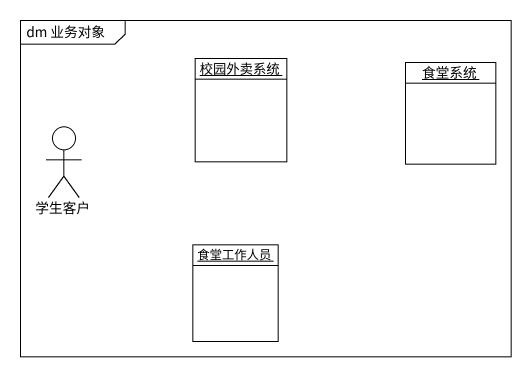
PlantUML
@startuml
mainframe dm 业务对象
allowmixing
hide circle
hide empty members
object 校园外卖系统
object 食堂系统
actor 学生客户
object 食堂工作人员
@enduml
